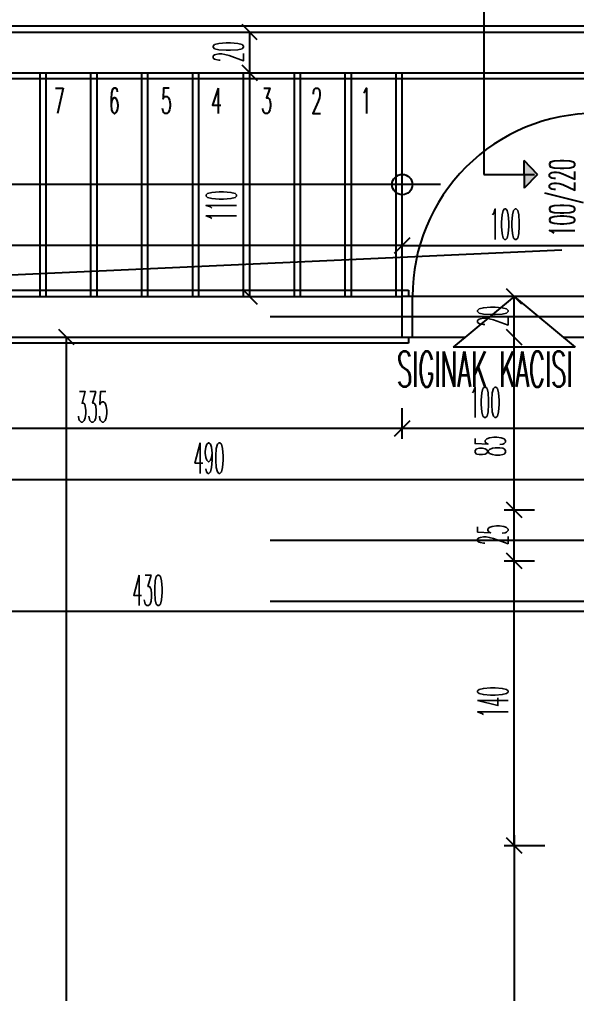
# Model space of a CAD drawing. Extents: x 78 to 306, y -397 to 18.
# Drawn here: x 271.1835 to 271.2383, y -396.5261 to -396.4303 of the extents above; entities that cross this region are included whole.
import ezdxf

# ---------------------------------------------------------------- set-up
doc = ezdxf.new("R2010")
doc.units = 0
doc.header["$LTSCALE"] = 0.5
doc.header["$MEASUREMENT"] = 0
for name, pattern in [('DASHDOT2', [0.5, 0.25, -0.125, 0, -0.125]), ('DASHED', [0.75, 0.5, -0.25]), ('DOT2', [0.125, 0, -0.125])]:
    doc.linetypes.add(name, pattern=pattern)
doc.layers.get('0').update_dxf_attribs({"linetype": 'CONTINUOUS'})
for name, color, linetype in [('AKS', 5, 'DASHDOT2'), ('DUVAR', 6, 'CONTINUOUS'), ('INS.YAKL.', 30, 'CONTINUOUS'), ('IZDUSUM', 2, 'DOT2'), ('KAPI', 1, 'CONTINUOUS'), ('MERDIVEN', 3, 'CONTINUOUS'), ('OLCU', 31, 'CONTINUOUS'), ('SIVA', 7, 'CONTINUOUS')]:
    doc.layers.add(name, color=color, linetype=linetype)
doc.styles.add('OLCU', font='romans.shx', dxfattribs={"width": 0.6, "height": 0.125})
doc.styles.add('OLCUIC', font='ROMANS.SHX', dxfattribs={"width": 0.4, "height": 0.15})

msp = doc.modelspace()

# ---------------------------------------------------------------- hatches: boundary and pattern name
at = {"layer": 'KAPI', "ltscale": 1.4}
msp.add_hatch(color=256, dxfattribs=at).paths.add_polyline_path([(271.2331113505272, -396.446917761639), (271.2331113505272, -396.4455598737712), (271.2331113505272, -396.4442019859033), (271.2344411774563, -396.4455598737712)])

# ---------------------------------------------------------------- linework, layer by layer
at = {"color": 0, "linetype": 'ByBlock'}
for p, q in [((271.206893941935, -396.4323098737721), (271.205393941935, -396.4308098737721)), ((271.205393941935, -396.4348098737721), (271.206893941935, -396.4363098737721)), ((271.206893941935, -396.4363098737721), (271.205393941935, -396.4348098737721)), ((271.221893941935, -396.4518098737721), (271.220393941935, -396.4533098737721)), ((271.220393941935, -396.4533098737721), (271.221893941935, -396.4518098737721)), ((271.205393941935, -396.4568098737721), (271.206893941935, -396.4583098737721)), ((271.232893941935, -396.4583098737721), (271.231393941935, -396.4568098737721)), ((271.188893941935, -396.4623098737721), (271.187393941935, -396.4608098737721)), ((271.231393941935, -396.4608098737721), (271.232893941935, -396.4623098737721)), ((271.232893941935, -396.4623098737721), (271.231393941935, -396.4608098737721)), ((271.220393941935, -396.4713098737721), (271.221893941935, -396.4698098737721)), ((271.221893941935, -396.4698098737721), (271.220393941935, -396.4713098737721)), ((271.231393941935, -396.4778098737721), (271.232893941935, -396.4793098737721)), ((271.232893941935, -396.4793098737721), (271.231393941935, -396.4778098737721)), ((271.231393941935, -396.4828098737721), (271.232893941935, -396.4843098737721)), ((271.232893941935, -396.4843098737721), (271.231393941935, -396.4828098737721)), ((271.231393941935, -396.5108098737721), (271.232893941935, -396.5123098737721)), ((271.232893941935, -396.5123098737721), (271.231393941935, -396.5108098737721))]:
    msp.add_line(p, q, dxfattribs=at)
at = {"layer": 'AKS'}
for p, q in [((271.3331439419348, -396.4595598737721), (271.0371439419357, -396.4595598737721)), ((271.3331439419348, -396.4815598737721), (271.0371439419357, -396.4815598737721)), ((271.3331439419348, -396.4875598737721), (271.0411439419349, -396.4875598737721))]:
    msp.add_line(p, q, dxfattribs=at)
at = {"layer": 'DUVAR'}
for p, q in [((271.1661439419352, -396.4315598737721), (271.245143941935, -396.4315598737721)), ((271.1661439419356, -396.4355598737721), (271.241143941935, -396.4355598737721)), ((271.1541439419351, -396.4575598737758), (271.2211439419353, -396.4575598737758)), ((271.2211439419353, -396.4615598737758), (271.2211439419353, -396.4575598737758)), ((271.1541439419351, -396.4615598737758), (271.2211439419353, -396.4615598737758))]:
    msp.add_line(p, q, dxfattribs=at)
at = {"layer": 'INS.YAKL.', "linetype": 'DASHED', "ltscale": 0.5}
msp.add_line((271.1119697311724, -396.4586667860456), (271.5271439419359, -396.4397362132731), dxfattribs=at)
at = {"layer": 'IZDUSUM', "ltscale": 0.6}
for p, q in [((271.185543941935, -396.4575598737758), (271.185543941935, -396.4355598737721)), ((271.190543941935, -396.4575598737758), (271.190543941935, -396.4355598737721)), ((271.195543941935, -396.4575598737758), (271.195543941935, -396.4355598737721)), ((271.200543941935, -396.4575598737758), (271.200543941935, -396.4355598737721)), ((271.205543941935, -396.4575598737758), (271.205543941935, -396.4355598737721)), ((271.210543941935, -396.4575598737758), (271.210543941935, -396.4355598737721)), ((271.215543941935, -396.4575598737758), (271.215543941935, -396.4355598737721)), ((271.220543941935, -396.4575598737758), (271.220543941935, -396.4355598737721))]:
    msp.add_line(p, q, dxfattribs=at)
at = {"layer": 'KAPI', "ltscale": 1.4}
for p, q in [((271.2291439419357, -396.4295598737721), (271.2291439419357, -396.4455598737714)), ((271.2331113505272, -396.4455598737712), (271.2331113505272, -396.4442019859033)), ((271.2344411774563, -396.4455598737712), (271.2331113505272, -396.4442019859033)), ((271.2291439419357, -396.4455598737714), (271.2341439419357, -396.4455598737714)), ((271.2331113505272, -396.4455598737712), (271.2331113505272, -396.446917761639)), ((271.2344411774563, -396.4455598737712), (271.2331113505272, -396.446917761639)), ((271.2249140429016, -396.4465598737739), (271.166143941935, -396.4465598737739)), ((271.2391439419355, -396.4575598737752), (271.2221439419354, -396.4575598737752)), ((271.232143941935, -396.4575598737721), (271.226143941935, -396.4625598737721)), ((271.232143941935, -396.4575598737721), (271.238143941935, -396.4625598737721)), ((271.2221439419354, -396.4615598737752), (271.2273439419312, -396.4615598737752)), ((271.2369439419388, -396.4615598737752), (271.2401439419352, -396.4615598737752)), ((271.238143941935, -396.4625598737721), (271.226143941935, -396.4625598737721))]:
    msp.add_line(p, q, dxfattribs=at)
at = {"layer": 'KAPI'}
for p, q in [((271.2221439419351, -396.4575598737758), (271.221143941935, -396.4575598737758)), ((271.2221439419351, -396.4575598737758), (271.221143941935, -396.4575598737758)), ((271.2221439419351, -396.4575598737758), (271.221143941935, -396.4575598737758)), ((271.2221439419354, -396.4615598737755), (271.2221439419351, -396.4575598737758)), ((271.2221439419354, -396.4615598737755), (271.2221439419351, -396.4575598737758)), ((271.2221439419354, -396.4615598737755), (271.2221439419351, -396.4575598737758)), ((271.2211439419353, -396.4615598737755), (271.2221439419354, -396.4615598737755)), ((271.2211439419353, -396.4615598737755), (271.2221439419354, -396.4615598737755)), ((271.2211439419353, -396.4615598737755), (271.2221439419354, -396.4615598737755))]:
    msp.add_line(p, q, dxfattribs=at)
msp.add_arc((271.2401439419352, -396.4575598737752), 0.01799999999988273, 90, 180.0000000016285, dxfattribs=at)
at = {"layer": 'MERDIVEN'}
for p, q in [((271.186143941935, -396.4575598737758), (271.186143941935, -396.4355598737721)), ((271.191143941935, -396.4575598737758), (271.191143941935, -396.4355598737721)), ((271.196143941935, -396.4575598737758), (271.196143941935, -396.4355598737721)), ((271.201143941935, -396.4575598737758), (271.201143941935, -396.4355598737721)), ((271.206143941935, -396.4575598737758), (271.206143941935, -396.4355598737721)), ((271.211143941935, -396.4575598737758), (271.211143941935, -396.4355598737721)), ((271.216143941935, -396.4575598737758), (271.216143941935, -396.4355598737721)), ((271.221143941935, -396.4575598737758), (271.221143941935, -396.4355598737721))]:
    msp.add_line(p, q, dxfattribs=at)
at = {"layer": 'MERDIVEN', "linetype": 'ByBlock'}
msp.add_circle((271.2211439419348, -396.4465598737832), 0.0009999999999999432, dxfattribs=at)
at = {"layer": 'OLCU', "ltscale": 1.4}
for p, q in [((271.206143941935, -396.4355598737721), (271.206143941935, -396.4315598737721)), ((271.206143941935, -396.4575598737721), (271.206143941935, -396.4355598737721)), ((271.221143941935, -396.4525598737721), (271.131143941935, -396.4525598737721)), ((271.221143941935, -396.4525598737721), (271.241143941935, -396.4525598737721)), ((271.232143941935, -396.4615598737721), (271.232143941935, -396.4575598737721)), ((271.188143941935, -396.7295598737721), (271.188143941935, -396.4615598737721)), ((271.232143941935, -396.4785598737721), (271.232143941935, -396.4615598737721)), ((271.221143941935, -396.4715598737721), (271.221143941935, -396.4685598737721)), ((271.221143941935, -396.4705598737721), (271.154143941935, -396.4705598737721)), ((271.241143941935, -396.4705598737721), (271.221143941935, -396.4705598737721)), ((271.153143941935, -396.4755598737721), (271.251143941935, -396.4755598737721)), ((271.231143941935, -396.4785598737721), (271.234143941935, -396.4785598737721)), ((271.232143941935, -396.4835598737721), (271.232143941935, -396.4785598737721)), ((271.231143941935, -396.4835598737721), (271.234143941935, -396.4835598737721)), ((271.232143941935, -396.5115598737721), (271.232143941935, -396.4835598737721)), ((271.239143941935, -396.4885598737721), (271.153143941935, -396.4885598737721)), ((271.232143941935, -396.5105598737721), (271.232143941935, -396.5805598737721)), ((271.231143941935, -396.5115598737721), (271.235143941935, -396.5115598737721)), ((271.232143941935, -396.5115598737721), (271.232143941935, -396.5795598737721))]:
    msp.add_line(p, q, dxfattribs=at)
at = {"layer": 'SIVA', "ltscale": 1.4}
for p, q in [((271.1655439419353, -396.4309598737721), (271.245743941935, -396.4309598737721)), ((271.240543941935, -396.4361598737721), (271.166143941935, -396.4361598737721)), ((271.160143941935, -396.4569598737758), (271.2217439419353, -396.4569598737758)), ((271.2217439419353, -396.4569598737758), (271.2217439419353, -396.4575598737758)), ((271.2217439419353, -396.4615598737755), (271.2217439419353, -396.4621598737758)), ((271.2217439419353, -396.4621598737758), (271.1547439419348, -396.4621598737758))]:
    msp.add_line(p, q, dxfattribs=at)

# ---------------------------------------------------------------- texts
at = {"layer": 'KAPI', "style": 'OLCU', "width": 0.5}
for s, height, rotation, p in [('7', 0.0025, 359.9999999982087, (271.1868911219505, -396.4395686782025)), ('6', 0.0025, 359.9999999982087, (271.1922996705037, -396.4395686782025)), ('5', 0.0025, 359.9999999982087, (271.1974181808598, -396.4395686782025)), ('4', 0.0025, 359.9999999982087, (271.2023423785981, -396.4395686782025)), ('3', 0.0025, 359.9999999982087, (271.2072665763365, -396.4395686782025)), ('2', 0.0025, 359.9999999982087, (271.2121907740748, -396.4395686782025)), ('1', 0.0025, 359.9999999982087, (271.2170342466774, -396.4395686782025)), ('100/220', 0.002499999999999999, 89.99999999820871, (271.2380997882851, -396.4516567804733))]:
    msp.add_text(s, height=height, rotation=rotation, dxfattribs=at).set_placement(p)
at = {"layer": 'MERDIVEN', "linetype": 'ByBlock', "style": 'OLCU', "width": 0.5}
msp.add_text('SIGINAK KACISI', height=0.0035, dxfattribs=at).set_placement((271.2206227060643, -396.4664630853761))
at = {"layer": 'OLCU', "style": 'OLCUIC', "width": 0.4}
for s, p in [('20', (271.205543941935, -396.4345313023435)), ('110', (271.204863648537, -396.4502059075595)), ('20', (271.231543941935, -396.4605313023435)), ('85', (271.2312980912955, -396.4733198263806)), ('25', (271.231543941935, -396.4820313023435)), ('140', (271.231543941935, -396.4989884452007))]:
    msp.add_text(s, height=0.003, rotation=90, dxfattribs=at).set_placement(p)
for s, p in [('100', (271.2297153705064, -396.4519598737721)), ('100', (271.2277306065766, -396.4694776551771)), ('335', (271.1891611519772, -396.4699196749013)), ('490', (271.2006010847921, -396.4749598737721)), ('430', (271.1946010847922, -396.4879598737721))]:
    msp.add_text(s, height=0.003, dxfattribs=at).set_placement(p)

doc.saveas('drawing.dxf')
